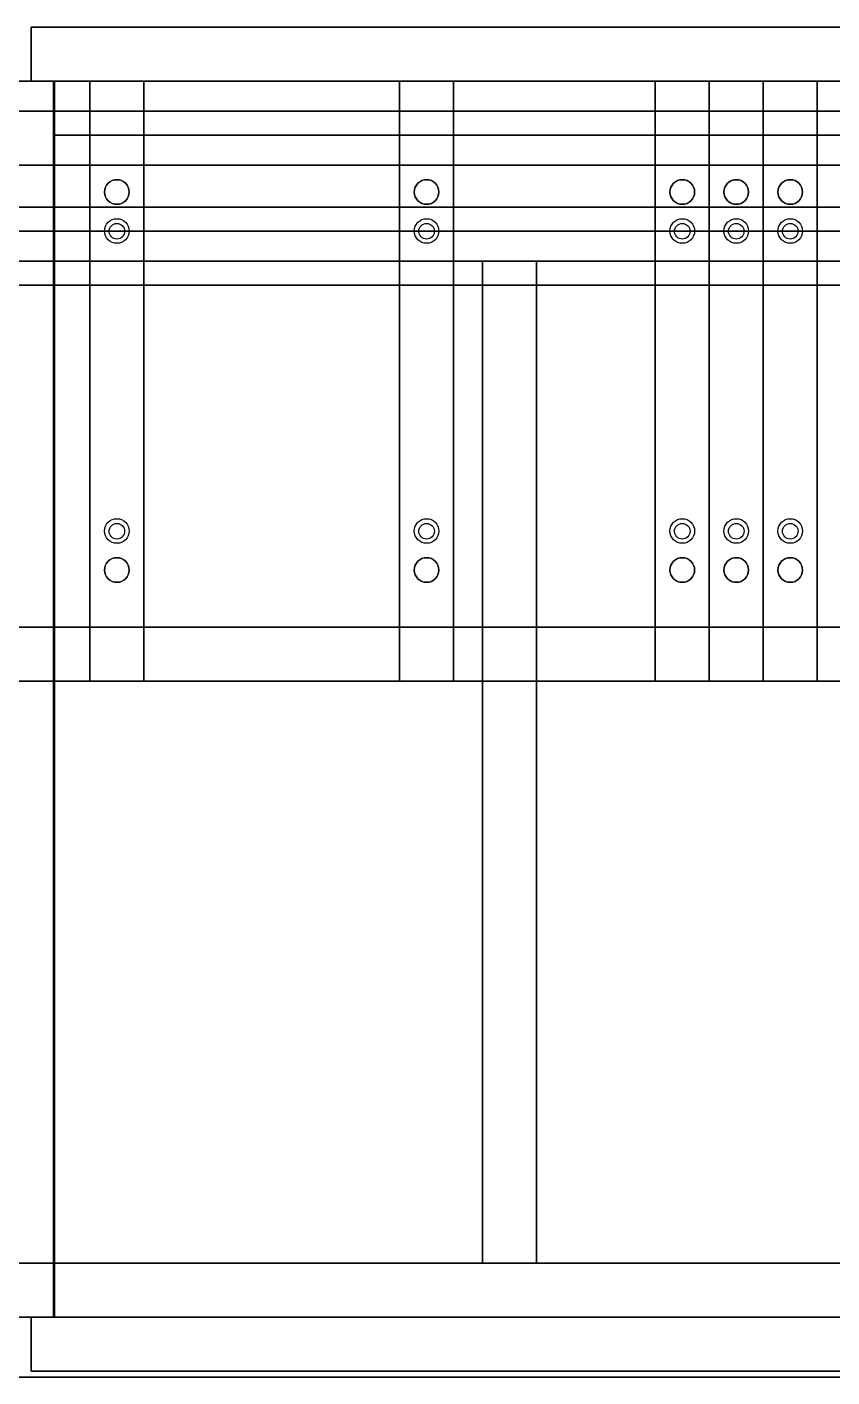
# Model space of a CAD drawing. Extents: x -1998 to 40, y -600 to 0.
# Drawn here: x -1484.5 to -1216.1, y -450 to 0 of the extents above; entities that cross this region are included whole.
import ezdxf

# ---------------------------------------------------------------- set-up
doc = ezdxf.new("R2010")
doc.units = 0

# ---------------------------------------------------------------- blocks, each defined once
blk = doc.blocks.new('rack tv terrero.bajo.Suelo1', base_point=(20, 20))
at = {"layer": 'e-cerezo locarno', "color": 0}
blk.add_3dface([(1500, 20, 18), (20, 20, 18), (20, 20), (1500, 20)], dxfattribs=at)
at = {"layer": 'e-cerezo locarno H1632', "color": 0}
for points in [[(20, 20), (20, 432), (1500, 432), (1500, 20)], [(20, 20, 18), (20, 432, 18), (1500, 432, 18), (1500, 20, 18)], [(20, 432, 18), (1500, 432, 18), (1500, 432), (20, 432)]]:
    blk.add_3dface(points, dxfattribs=at)
blk = doc.blocks.new('rack tv terrero.bajo.Suelo')
at = {"layer": 'e-cerezo locarno H1632'}
blk.add_blockref('rack tv terrero.bajo.Suelo1', (20, 20), dxfattribs=at)
blk = doc.blocks.new('rack tv terrero.bajo.Techo1', base_point=(1500, 0, 600))
at = {"layer": 'e-cerezo locarno H1632', "color": 0}
for points in [[(1500, 0, 600), (1500, 432, 600), (0, 432, 600), (0, 0, 600)], [(1500, 0, 582), (1500, 432, 582), (0, 432, 582), (0, 0, 582)]]:
    blk.add_3dface(points, dxfattribs=at)
at = {"layer": 'e-cerezp locarno', "color": 0}
for points in [[(1500, 432, 582), (0, 432, 582), (0, 432, 600), (1500, 432, 600)], [(0, 0, 582), (1500, 0, 582), (1500, 0, 600), (0, 0, 600)]]:
    blk.add_3dface(points, dxfattribs=at)
blk = doc.blocks.new('rack tv terrero.bajo.Techo')
at = {"layer": 'e-cerezo locarno H1632'}
blk.add_blockref('rack tv terrero.bajo.Techo1', (1500, 0, 600), dxfattribs=at)
blk = doc.blocks.new('rack tv terrero.bajo.Est  F [1]1', base_point=(38, 20, 404))
at = {"layer": 'e-cerezo locarno', "color": 0}
blk.add_3dface([(38, 20, 404), (38, 20, 422), (1482, 20, 422), (1482, 20, 404)], dxfattribs=at)
at = {"layer": 'e-cerezo locarno H1632', "color": 0}
for points in [[(38, 20, 404), (1482, 20, 404), (1482, 432, 404), (38, 432, 404)], [(38, 20, 422), (1482, 20, 422), (1482, 432, 422), (38, 432, 422)], [(1482, 432, 404), (1482, 432, 422), (38, 432, 422), (38, 432, 404)]]:
    blk.add_3dface(points, dxfattribs=at)
blk = doc.blocks.new('rack tv terrero.bajo.Est  F [1]')
at = {"layer": 'e-cerezo locarno H1632'}
blk.add_blockref('rack tv terrero.bajo.Est  F [1]1', (38, 20, 404), dxfattribs=at)
blk = doc.blocks.new('rack tv terrero.bajo.Div V [1]1', base_point=(504.33, 20, 404))
at = {"layer": 'e-cerezo locarno', "color": 0}
blk.add_3dface([(504.33, 20, 404), (522.33, 20, 404), (522.33, 20, 18), (504.33, 20, 18)], dxfattribs=at)
at = {"layer": 'e-cerezo locarno H1632', "color": 0}
for points in [[(504.33, 20, 404), (504.33, 20, 18), (504.33, 432, 18), (504.33, 432, 404)], [(504.33, 20, 18), (522.33, 20, 18), (522.33, 432, 18), (504.33, 432, 18)], [(504.33, 432, 18), (522.33, 432, 18), (522.33, 432, 404), (504.33, 432, 404)], [(504.33, 432, 404), (522.33, 432, 404), (522.33, 20, 404), (504.33, 20, 404)], [(522.33, 20, 404), (522.33, 20, 18), (522.33, 432, 18), (522.33, 432, 404)]]:
    blk.add_3dface(points, dxfattribs=at)
blk = doc.blocks.new('rack tv terrero.bajo.Div V [1]')
at = {"layer": 'e-cerezo locarno H1632'}
blk.add_blockref('rack tv terrero.bajo.Div V [1]1', (504.33, 20, 404), dxfattribs=at)
blk = doc.blocks.new('rack tv terrero.bajo.Door No hardware (unica) [2]1', base_point=(1005.17, 450))
at = {"layer": 'e-Gris Cachemira', "color": 0}
for points in [[(1005.17, 432), (1005.17, 450), (514.83, 450), (514.83, 432)], [(514.83, 432), (514.83, 450), (514.83, 450, 413), (514.83, 432, 413)], [(514.83, 432, 413), (514.83, 450, 413), (1005.17, 450, 413), (1005.17, 432, 413)], [(1005.17, 432, 413), (1005.17, 450, 413), (1005.17, 450), (1005.17, 432)]]:
    blk.add_3dface(points, dxfattribs=at)
at = {"layer": 'e-gris cahcemeria U702', "color": 0}
for points in [[(1005.17, 450), (514.83, 450), (514.83, 450, 413), (1005.17, 450, 413)], [(1005.17, 432), (514.83, 432), (514.83, 432, 413), (1005.17, 432, 413)]]:
    blk.add_3dface(points, dxfattribs=at)
blk = doc.blocks.new('rack tv terrero.bajo.Door No hardware (unica) [2]')
at = {"layer": 'e-gris cahcemeria U702'}
blk.add_blockref('rack tv terrero.bajo.Door No hardware (unica) [2]1', (1005.17, 450), dxfattribs=at)
blk = doc.blocks.new('rack tv terrero.bajo.Div V [3]1', base_point=(504.58304, 20, 582))
at = {"layer": 'e-cerezo locarno', "color": 0}
blk.add_3dface([(504.58304, 20, 582), (522.58304, 20, 582), (522.58304, 20, 422), (504.58304, 20, 422)], dxfattribs=at)
at = {"layer": 'e-cerezo locarno H1632', "color": 0}
for points in [[(504.58304, 20, 582), (504.58304, 20, 422), (504.58304, 432, 422), (504.58304, 432, 582)], [(504.58304, 20, 422), (522.58304, 20, 422), (522.58304, 432, 422), (504.58304, 432, 422)], [(504.58304, 432, 422), (522.58304, 432, 422), (522.58304, 432, 582), (504.58304, 432, 582)], [(504.58304, 432, 582), (522.58304, 432, 582), (522.58304, 20, 582), (504.58304, 20, 582)], [(522.58304, 20, 582), (522.58304, 20, 422), (522.58304, 432, 422), (522.58304, 432, 582)]]:
    blk.add_3dface(points, dxfattribs=at)
blk = doc.blocks.new('rack tv terrero.bajo.Div V [3]')
at = {"layer": 'e-cerezo locarno H1632'}
blk.add_blockref('rack tv terrero.bajo.Div V [3]1', (504.58304, 20, 582), dxfattribs=at)
blk = doc.blocks.new('rack tv terrero.bajo.puerta (unica) [2]1', base_point=(514.83, 2))
at = {"layer": 'e-Gris Cachemira', "color": 0}
for points in [[(514.83, 20), (514.83, 2), (1005.17, 2), (1005.17, 20)], [(1005.17, 20, 422), (1005.17, 2, 422), (514.83, 2, 422), (514.83, 20, 422)], [(514.83, 20, 422), (514.83, 2, 422), (514.83, 2), (514.83, 20)], [(1005.17, 20), (1005.17, 2), (1005.17, 2, 422), (1005.17, 20, 422)]]:
    blk.add_3dface(points, dxfattribs=at)
at = {"layer": 'e-gris cahcemeria U702', "color": 0}
for points in [[(514.83, 20), (1005.17, 20), (1005.17, 20, 422), (514.83, 20, 422)], [(514.83, 2), (1005.17, 2), (1005.17, 2, 422), (514.83, 2, 422)]]:
    blk.add_3dface(points, dxfattribs=at)
blk = doc.blocks.new('rack tv terrero.bajo.puerta (unica) [2]')
at = {"layer": 'e-gris cahcemeria U702'}
blk.add_blockref('rack tv terrero.bajo.puerta (unica) [2]1', (514.83, 2), dxfattribs=at)
blk = doc.blocks.new('rack tv terrero.bajo.D fondo [5]1', base_point=(997.67, 414, 18))
at = {"layer": 'e-cerezo locarno H1632', "color": 0}
for points in [[(997.67, 432, 18), (522.33, 432, 18), (522.33, 432, 404), (997.67, 432, 404)], [(997.67, 414, 18), (997.67, 432, 18), (522.33, 432, 18), (522.33, 414, 18)], [(522.33, 414, 18), (522.33, 432, 18), (522.33, 432, 404), (522.33, 414, 404)], [(522.33, 414, 404), (522.33, 432, 404), (997.67, 432, 404), (997.67, 414, 404)], [(997.67, 414, 404), (997.67, 432, 404), (997.67, 432, 18), (997.67, 414, 18)], [(997.67, 414, 18), (522.33, 414, 18), (522.33, 414, 404), (997.67, 414, 404)]]:
    blk.add_3dface(points, dxfattribs=at)
blk = doc.blocks.new('rack tv terrero.bajo.D fondo [5]')
at = {"layer": 'e-cerezo locarno H1632'}
blk.add_blockref('rack tv terrero.bajo.D fondo [5]1', (997.67, 414, 18), dxfattribs=at)
blk = doc.blocks.new('rack tv terrero.bajo')
at = {"layer": 'rack tv terrero.bajo.D fondo [5]'}
blk.add_blockref('rack tv terrero.bajo.D fondo [5]', (0, 0), dxfattribs=at)
at = {"layer": 'rack tv terrero.bajo.Div V [1]'}
blk.add_blockref('rack tv terrero.bajo.Div V [1]', (0, 0), dxfattribs=at)
at = {"layer": 'rack tv terrero.bajo.Div V [3]'}
blk.add_blockref('rack tv terrero.bajo.Div V [3]', (0, 0), dxfattribs=at)
at = {"layer": 'rack tv terrero.bajo.Door No hardware (unica) [2]'}
blk.add_blockref('rack tv terrero.bajo.Door No hardware (unica) [2]', (0, 0), dxfattribs=at)
at = {"layer": 'rack tv terrero.bajo.Est  F [1]'}
blk.add_blockref('rack tv terrero.bajo.Est  F [1]', (0, 0), dxfattribs=at)
at = {"layer": 'rack tv terrero.bajo.puerta (unica) [2]'}
blk.add_blockref('rack tv terrero.bajo.puerta (unica) [2]', (0, 0), dxfattribs=at)
at = {"layer": 'rack tv terrero.bajo.Suelo'}
blk.add_blockref('rack tv terrero.bajo.Suelo', (0, 0), dxfattribs=at)
at = {"layer": 'rack tv terrero.bajo.Techo'}
blk.add_blockref('rack tv terrero.bajo.Techo', (0, 0), dxfattribs=at)
blk = doc.blocks.new('rack tv terrero.divisor.Suelo1', base_point=(18, 0))
at = {"layer": 'e-cerezo locarno', "color": 0}
for points in [[(18, 200, 18), (1500, 200, 18), (1500, 200), (18, 200)], [(1500, 0, 18), (18, 0, 18), (18, 0), (1500, 0)]]:
    blk.add_3dface(points, dxfattribs=at)
at = {"layer": 'e-cerezo locarno H1632', "color": 0}
for points in [[(18, 0), (18, 200), (1500, 200), (1500, 0)], [(18, 0, 18), (18, 200, 18), (1500, 200, 18), (1500, 0, 18)]]:
    blk.add_3dface(points, dxfattribs=at)
blk = doc.blocks.new('rack tv terrero.divisor.Suelo')
at = {"layer": 'Taladro'}
for centre, radius in [((543.43, 150), 4.1), ((646.72, 150), 4.1), ((732, 150), 4.1), ((750, 150), 4.1), ((768, 150), 4.1), ((543.43, 149.92), 2.6), ((646.72, 149.92), 2.6), ((732, 149.92), 2.6), ((750, 149.92), 2.6), ((768, 149.92), 2.6), ((543.43, 50), 4.1), ((646.72, 50), 4.1), ((732, 50), 4.1), ((750, 50), 4.1), ((768, 50), 4.1), ((543.43, 49.92), 2.6), ((646.72, 49.92), 2.6), ((732, 49.92), 2.6), ((750, 49.92), 2.6), ((768, 49.92), 2.6)]:
    blk.add_circle(centre, radius, dxfattribs=at)
at = {"layer": 'e-cerezo locarno H1632'}
blk.add_blockref('rack tv terrero.divisor.Suelo1', (18, 0), dxfattribs=at)
blk = doc.blocks.new('rack tv terrero.divisor.Techo1', base_point=(1482, 0, 1867))
at = {"layer": 'e-cerezo locarno', "color": 0}
for points in [[(1482, 200, 1849), (18, 200, 1849), (18, 200, 1867), (1482, 200, 1867)], [(18, 0, 1849), (1482, 0, 1849), (1482, 0, 1867), (18, 0, 1867)]]:
    blk.add_3dface(points, dxfattribs=at)
at = {"layer": 'e-cerezo locarno H1632', "color": 0}
for points in [[(1482, 0, 1867), (1482, 200, 1867), (18, 200, 1867), (18, 0, 1867)], [(1482, 0, 1849), (1482, 200, 1849), (18, 200, 1849), (18, 0, 1849)]]:
    blk.add_3dface(points, dxfattribs=at)
blk = doc.blocks.new('rack tv terrero.divisor.Techo')
at = {"layer": 'e-cerezo locarno H1632'}
blk.add_blockref('rack tv terrero.divisor.Techo1', (1482, 0, 1867), dxfattribs=at)
blk = doc.blocks.new('rack tv terrero.divisor.Est  F [1]1', base_point=(139.29, 0, 479.09))
at = {"layer": 'e-cerezo locarno', "color": 0}
for points in [[(1360.71, 200, 479.09), (1360.71, 200, 497.09), (139.29, 200, 497.09), (139.29, 200, 479.09)], [(139.29, 0, 479.09), (139.29, 0, 497.09), (1360.71, 0, 497.09), (1360.71, 0, 479.09)]]:
    blk.add_3dface(points, dxfattribs=at)
at = {"layer": 'e-cerezo locarno H1632', "color": 0}
for points in [[(139.29, 0, 479.09), (1360.71, 0, 479.09), (1360.71, 200, 479.09), (139.29, 200, 479.09)], [(139.29, 0, 497.09), (1360.71, 0, 497.09), (1360.71, 200, 497.09), (139.29, 200, 497.09)]]:
    blk.add_3dface(points, dxfattribs=at)
blk = doc.blocks.new('rack tv terrero.divisor.Est  F [1]')
at = {"layer": 'Taladro'}
for centre in [(543.43, 163, 479.089), (646.715, 163, 479.089), (732, 163, 479.089), (750, 163, 479.089), (768, 163, 479.089), (543.43, 37, 479.089), (646.715, 37, 479.089), (732, 37, 479.089), (750, 37, 479.089), (768, 37, 479.089)]:
    blk.add_circle(centre, 4.103, dxfattribs=at)
at = {"layer": 'e-cerezo locarno H1632'}
blk.add_blockref('rack tv terrero.divisor.Est  F [1]1', (139.29, 0, 479.089), dxfattribs=at)
blk = doc.blocks.new('rack tv terrero.divisor.Est  F [2]1', base_point=(139.29, 0, 1383.09))
at = {"layer": 'e-cerezo locarno', "color": 0}
for points in [[(1360.71, 200, 1383.09), (1360.71, 200, 1401.09), (139.29, 200, 1401.09), (139.29, 200, 1383.09)], [(139.29, 0, 1383.09), (139.29, 0, 1401.09), (1360.71, 0, 1401.09), (1360.71, 0, 1383.09)]]:
    blk.add_3dface(points, dxfattribs=at)
at = {"layer": 'e-cerezo locarno H1632', "color": 0}
for points in [[(139.29, 0, 1383.09), (1360.71, 0, 1383.09), (1360.71, 200, 1383.09), (139.29, 200, 1383.09)], [(139.29, 0, 1401.09), (1360.71, 0, 1401.09), (1360.71, 200, 1401.09), (139.29, 200, 1401.09)]]:
    blk.add_3dface(points, dxfattribs=at)
blk = doc.blocks.new('rack tv terrero.divisor.Est  F [2]')
at = {"layer": 'Taladro', "extrusion": (0, 0, -1)}
for centre in [(-543.43, 163, -1401.089), (-646.715, 163, -1401.089), (-732, 163, -1401.089), (-750, 163, -1401.089), (-768, 163, -1401.089), (-543.43, 37, -1401.089), (-646.715, 37, -1401.089), (-732, 37, -1401.089), (-750, 37, -1401.089), (-768, 37, -1401.089)]:
    blk.add_circle(centre, 4.103, dxfattribs=at)
at = {"layer": 'e-cerezo locarno H1632'}
blk.add_blockref('rack tv terrero.divisor.Est  F [2]1', (139.29, 0, 1383.089), dxfattribs=at)
blk = doc.blocks.new('rack tv terrero.divisor.div 1 [1]1', base_point=(154.29, 0, 502.09))
at = {"layer": 'e-cerezo locarno', "color": 0}
for points in [[(1345.71, 200, 502.09), (1345.71, 200, 520.09), (154.29, 200, 520.09), (154.29, 200, 502.09)], [(154.29, 0, 502.09), (154.29, 0, 520.09), (1345.71, 0, 520.09), (1345.71, 0, 502.09)]]:
    blk.add_3dface(points, dxfattribs=at)
at = {"layer": 'e-cerezo locarno H1632', "color": 0}
for points in [[(154.29, 0, 502.09), (1345.71, 0, 502.09), (1345.71, 200, 502.09), (154.29, 200, 502.09)], [(154.29, 0, 520.09), (1345.71, 0, 520.09), (1345.71, 200, 520.09), (154.29, 200, 520.09)]]:
    blk.add_3dface(points, dxfattribs=at)
blk = doc.blocks.new('rack tv terrero.divisor.div 1 [1]')
at = {"layer": 'e-cerezo locarno H1632'}
blk.add_blockref('rack tv terrero.divisor.div 1 [1]1', (154.29, 0, 502.09), dxfattribs=at)
blk = doc.blocks.new('rack tv terrero.divisor.div 1 [2]1', base_point=(154.29, 0, 1360.09))
at = {"layer": 'e-cerezo locarno', "color": 0}
for points in [[(1345.71, 200, 1360.09), (1345.71, 200, 1378.09), (154.29, 200, 1378.09), (154.29, 200, 1360.09)], [(154.29, 0, 1360.09), (154.29, 0, 1378.09), (1345.71, 0, 1378.09), (1345.71, 0, 1360.09)]]:
    blk.add_3dface(points, dxfattribs=at)
at = {"layer": 'e-cerezo locarno H1632', "color": 0}
for points in [[(154.29, 0, 1360.09), (1345.71, 0, 1360.09), (1345.71, 200, 1360.09), (154.29, 200, 1360.09)], [(154.29, 0, 1378.09), (1345.71, 0, 1378.09), (1345.71, 200, 1378.09), (154.29, 200, 1378.09)]]:
    blk.add_3dface(points, dxfattribs=at)
blk = doc.blocks.new('rack tv terrero.divisor.div 1 [2]')
at = {"layer": 'e-cerezo locarno H1632'}
blk.add_blockref('rack tv terrero.divisor.div 1 [2]1', (154.29, 0, 1360.09), dxfattribs=at)
blk = doc.blocks.new('rack tv terrero.divisor.D fondo [1]1', base_point=(1327.71, 132, 520.09))
at = {"layer": 'e-cerezo locarno H1632', "color": 0}
for points in [[(1327.71, 150, 520.09), (172.29, 150, 520.09), (172.29, 150, 1360.09), (1327.71, 150, 1360.09)], [(1327.71, 132, 520.09), (1327.71, 150, 520.09), (172.29, 150, 520.09), (172.29, 132, 520.09)], [(172.29, 132, 1360.09), (172.29, 150, 1360.09), (1327.71, 150, 1360.09), (1327.71, 132, 1360.09)], [(1327.71, 132, 520.09), (172.29, 132, 520.09), (172.29, 132, 1360.09), (1327.71, 132, 1360.09)]]:
    blk.add_3dface(points, dxfattribs=at)
blk = doc.blocks.new('rack tv terrero.divisor.D fondo [1]')
at = {"layer": 'e-cerezo locarno H1632'}
blk.add_blockref('rack tv terrero.divisor.D fondo [1]1', (1327.71, 132, 520.09), dxfattribs=at)
blk = doc.blocks.new('rack tv terrero.divisor.D fondo [2]1', base_point=(172.29, 0, 1360.09))
at = {"layer": 'e-cerezo locarno', "color": 0}
blk.add_3dface([(1327.71, 0, 1290.09), (1327.71, 18, 1290.09), (172.29, 18, 1290.09), (172.29, 0, 1290.09)], dxfattribs=at)
at = {"layer": 'e-cerezo locarno H1632', "color": 0}
for points in [[(172.29, 18, 1360.09), (1327.71, 18, 1360.09), (1327.71, 18, 1290.09), (172.29, 18, 1290.09)], [(172.29, 0, 1360.09), (172.29, 18, 1360.09), (1327.71, 18, 1360.09), (1327.71, 0, 1360.09)], [(172.29, 0, 1360.09), (1327.71, 0, 1360.09), (1327.71, 0, 1290.09), (172.29, 0, 1290.09)]]:
    blk.add_3dface(points, dxfattribs=at)
blk = doc.blocks.new('rack tv terrero.divisor.D fondo [2]')
at = {"layer": 'e-cerezo locarno H1632'}
blk.add_blockref('rack tv terrero.divisor.D fondo [2]1', (172.29, 0, 1360.09), dxfattribs=at)
blk = doc.blocks.new('rack tv terrero.divisor.D fondo [3]1', base_point=(1327.71, 0, 520.09))
at = {"layer": 'e-cerezo locarno', "color": 0}
blk.add_3dface([(172.29, 0, 590.09), (172.29, 18, 590.09), (1327.71, 18, 590.09), (1327.71, 0, 590.09)], dxfattribs=at)
at = {"layer": 'e-cerezo locarno H1632', "color": 0}
for points in [[(1327.71, 18, 520.09), (172.29, 18, 520.09), (172.29, 18, 590.09), (1327.71, 18, 590.09)], [(1327.71, 0, 520.09), (1327.71, 18, 520.09), (172.29, 18, 520.09), (172.29, 0, 520.09)], [(1327.71, 0, 520.09), (172.29, 0, 520.09), (172.29, 0, 590.09), (1327.71, 0, 590.09)]]:
    blk.add_3dface(points, dxfattribs=at)
blk = doc.blocks.new('rack tv terrero.divisor.D fondo [3]')
at = {"layer": 'e-cerezo locarno H1632'}
blk.add_blockref('rack tv terrero.divisor.D fondo [3]1', (1327.71, 0, 520.09), dxfattribs=at)
blk = doc.blocks.new('rack tv terrero.divisor.Div V [7]1', base_point=(534.43, 0, 479.09))
at = {"layer": 'e-cerezo locarno', "color": 0}
for points in [[(534.43, 200, 18), (552.43, 200, 18), (552.43, 200, 479.09), (534.43, 200, 479.09)], [(534.43, 0, 479.09), (552.43, 0, 479.09), (552.43, 0, 18), (534.43, 0, 18)]]:
    blk.add_3dface(points, dxfattribs=at)
at = {"layer": 'e-cerezo locarno H1632', "color": 0}
for points in [[(534.43, 0, 479.09), (534.43, 0, 18), (534.43, 200, 18), (534.43, 200, 479.09)], [(534.43, 0, 18), (552.43, 0, 18), (552.43, 200, 18), (534.43, 200, 18)], [(534.43, 200, 479.09), (552.43, 200, 479.09), (552.43, 0, 479.09), (534.43, 0, 479.09)], [(552.43, 0, 479.09), (552.43, 0, 18), (552.43, 200, 18), (552.43, 200, 479.09)]]:
    blk.add_3dface(points, dxfattribs=at)
blk = doc.blocks.new('rack tv terrero.divisor.Div V [7]')
at = {"layer": 'Taladro', "extrusion": (0, 0, -1)}
for centre in [(-543.43, 163, -479.09), (-543.43, 163, -479.09), (-543.43, 163, -479.09), (-543.43, 37, -479.09), (-543.43, 37, -479.09), (-543.43, 37, -479.09)]:
    blk.add_circle(centre, 4.1, dxfattribs=at)
at = {"layer": 'Taladro'}
for centre in [(543.43, 149.92, 18), (543.43, 149.92, 18), (543.43, 149.92, 18), (543.43, 49.92, 18), (543.43, 49.92, 18), (543.43, 49.92, 18)]:
    blk.add_circle(centre, 2.6, dxfattribs=at)
at = {"layer": 'e-cerezo locarno H1632'}
blk.add_blockref('rack tv terrero.divisor.Div V [7]1', (534.43, 0, 479.09), dxfattribs=at)
blk = doc.blocks.new('rack tv terrero.divisor.Div V [8]1', base_point=(637.715, 0, 479.089))
at = {"layer": 'e-cerezo locarno', "color": 0}
for points in [[(637.715, 200, 18), (655.715, 200, 18), (655.715, 200, 479.089), (637.715, 200, 479.089)], [(637.715, 0, 479.089), (655.715, 0, 479.089), (655.715, 0, 18), (637.715, 0, 18)]]:
    blk.add_3dface(points, dxfattribs=at)
at = {"layer": 'e-cerezo locarno H1632', "color": 0}
for points in [[(637.715, 0, 479.089), (637.715, 0, 18), (637.715, 200, 18), (637.715, 200, 479.089)], [(637.715, 0, 18), (655.715, 0, 18), (655.715, 200, 18), (637.715, 200, 18)], [(637.715, 200, 479.089), (655.715, 200, 479.089), (655.715, 0, 479.089), (637.715, 0, 479.089)], [(655.715, 0, 479.089), (655.715, 0, 18), (655.715, 200, 18), (655.715, 200, 479.089)]]:
    blk.add_3dface(points, dxfattribs=at)
blk = doc.blocks.new('rack tv terrero.divisor.Div V [8]')
at = {"layer": 'Taladro', "extrusion": (0, 0, -1)}
for centre in [(-646.72, 163, -479.09), (-646.72, 163, -479.09), (-646.72, 163, -479.09), (-646.72, 37, -479.09), (-646.72, 37, -479.09), (-646.72, 37, -479.09)]:
    blk.add_circle(centre, 4.1, dxfattribs=at)
at = {"layer": 'Taladro'}
for centre in [(646.72, 149.92, 18), (646.72, 149.92, 18), (646.72, 149.92, 18), (646.72, 49.92, 18), (646.72, 49.92, 18), (646.72, 49.92, 18)]:
    blk.add_circle(centre, 2.6, dxfattribs=at)
at = {"layer": 'e-cerezo locarno H1632'}
blk.add_blockref('rack tv terrero.divisor.Div V [8]1', (637.72, 0, 479.09), dxfattribs=at)
blk = doc.blocks.new('rack tv terrero.divisor.Div V [9]1', base_point=(741, 0, 479.09))
at = {"layer": 'e-cerezo locarno', "color": 0}
for points in [[(741, 200, 18), (759, 200, 18), (759, 200, 479.09), (741, 200, 479.09)], [(741, 0, 479.09), (759, 0, 479.09), (759, 0, 18), (741, 0, 18)]]:
    blk.add_3dface(points, dxfattribs=at)
at = {"layer": 'e-cerezo locarno H1632', "color": 0}
for points in [[(741, 0, 479.09), (741, 0, 18), (741, 200, 18), (741, 200, 479.09)], [(741, 0, 18), (759, 0, 18), (759, 200, 18), (741, 200, 18)], [(741, 200, 479.09), (759, 200, 479.09), (759, 0, 479.09), (741, 0, 479.09)], [(759, 0, 479.09), (759, 0, 18), (759, 200, 18), (759, 200, 479.09)]]:
    blk.add_3dface(points, dxfattribs=at)
blk = doc.blocks.new('rack tv terrero.divisor.Div V [9]')
at = {"layer": 'Taladro', "extrusion": (0, 0, -1)}
for centre in [(-750, 163, -479.09), (-750, 163, -479.09), (-750, 163, -479.09), (-750, 37, -479.09), (-750, 37, -479.09), (-750, 37, -479.09)]:
    blk.add_circle(centre, 4.1, dxfattribs=at)
at = {"layer": 'Taladro'}
for centre in [(750, 149.92, 18), (750, 149.92, 18), (750, 149.92, 18), (750, 49.92, 18), (750, 49.92, 18), (750, 49.92, 18)]:
    blk.add_circle(centre, 2.6, dxfattribs=at)
at = {"layer": 'e-cerezo locarno H1632'}
blk.add_blockref('rack tv terrero.divisor.Div V [9]1', (741, 0, 479.09), dxfattribs=at)
blk = doc.blocks.new('rack tv terrero.divisor.Div V [17]1', base_point=(534.43, 0, 1849))
at = {"layer": 'e-cerezo locarno', "color": 0}
for points in [[(534.43, 200, 1401.09), (552.43, 200, 1401.09), (552.43, 200, 1849), (534.43, 200, 1849)], [(534.43, 0, 1849), (552.43, 0, 1849), (552.43, 0, 1401.09), (534.43, 0, 1401.09)]]:
    blk.add_3dface(points, dxfattribs=at)
at = {"layer": 'e-cerezo locarno H1632', "color": 0}
for points in [[(534.43, 0, 1849), (534.43, 0, 1401.09), (534.43, 200, 1401.09), (534.43, 200, 1849)], [(534.43, 0, 1401.09), (552.43, 0, 1401.09), (552.43, 200, 1401.09), (534.43, 200, 1401.09)], [(534.43, 200, 1849), (552.43, 200, 1849), (552.43, 0, 1849), (534.43, 0, 1849)], [(552.43, 0, 1849), (552.43, 0, 1401.09), (552.43, 200, 1401.09), (552.43, 200, 1849)]]:
    blk.add_3dface(points, dxfattribs=at)
blk = doc.blocks.new('rack tv terrero.divisor.Div V [17]')
at = {"layer": 'Taladro'}
for centre in [(543.43, 163, 1401.09), (543.43, 163, 1401.09), (543.43, 163, 1401.09), (543.43, 37, 1401.09), (543.43, 37, 1401.09), (543.43, 37, 1401.09)]:
    blk.add_circle(centre, 4.1, dxfattribs=at)
at = {"layer": 'e-cerezo locarno H1632'}
blk.add_blockref('rack tv terrero.divisor.Div V [17]1', (534.43, 0, 1849), dxfattribs=at)
blk = doc.blocks.new('rack tv terrero.divisor.Div V [18]1', base_point=(637.715, 0, 1849))
at = {"layer": 'e-cerezo locarno', "color": 0}
for points in [[(637.715, 200, 1401.089), (655.715, 200, 1401.089), (655.715, 200, 1849), (637.715, 200, 1849)], [(637.715, 0, 1849), (655.715, 0, 1849), (655.715, 0, 1401.089), (637.715, 0, 1401.089)]]:
    blk.add_3dface(points, dxfattribs=at)
at = {"layer": 'e-cerezo locarno H1632', "color": 0}
for points in [[(637.715, 0, 1849), (637.715, 0, 1401.089), (637.715, 200, 1401.089), (637.715, 200, 1849)], [(637.715, 0, 1401.089), (655.715, 0, 1401.089), (655.715, 200, 1401.089), (637.715, 200, 1401.089)], [(637.715, 200, 1849), (655.715, 200, 1849), (655.715, 0, 1849), (637.715, 0, 1849)], [(655.715, 0, 1849), (655.715, 0, 1401.089), (655.715, 200, 1401.089), (655.715, 200, 1849)]]:
    blk.add_3dface(points, dxfattribs=at)
blk = doc.blocks.new('rack tv terrero.divisor.Div V [18]')
at = {"layer": 'Taladro'}
for centre in [(646.715, 163, 1401.089), (646.715, 163, 1401.089), (646.715, 163, 1401.089), (646.715, 37, 1401.089), (646.715, 37, 1401.089), (646.715, 37, 1401.089)]:
    blk.add_circle(centre, 4.103, dxfattribs=at)
at = {"layer": 'e-cerezo locarno H1632'}
blk.add_blockref('rack tv terrero.divisor.Div V [18]1', (637.715, 0, 1849), dxfattribs=at)
blk = doc.blocks.new('rack tv terrero.divisor.Div V [19]1', base_point=(741, 0, 1849))
at = {"layer": 'e-cerezo locarno', "color": 0}
for points in [[(741, 200, 1401.09), (759, 200, 1401.09), (759, 200, 1849), (741, 200, 1849)], [(741, 0, 1849), (759, 0, 1849), (759, 0, 1401.09), (741, 0, 1401.09)]]:
    blk.add_3dface(points, dxfattribs=at)
at = {"layer": 'e-cerezo locarno H1632', "color": 0}
for points in [[(741, 0, 1849), (741, 0, 1401.09), (741, 200, 1401.09), (741, 200, 1849)], [(741, 0, 1401.09), (759, 0, 1401.09), (759, 200, 1401.09), (741, 200, 1401.09)], [(741, 200, 1849), (759, 200, 1849), (759, 0, 1849), (741, 0, 1849)], [(759, 0, 1849), (759, 0, 1401.09), (759, 200, 1401.09), (759, 200, 1849)]]:
    blk.add_3dface(points, dxfattribs=at)
blk = doc.blocks.new('rack tv terrero.divisor.Div V [19]')
at = {"layer": 'Taladro'}
for centre in [(750, 163, 1401.09), (750, 163, 1401.09), (750, 163, 1401.09), (750, 37, 1401.09), (750, 37, 1401.09), (750, 37, 1401.09)]:
    blk.add_circle(centre, 4.1, dxfattribs=at)
at = {"layer": 'e-cerezo locarno H1632'}
blk.add_blockref('rack tv terrero.divisor.Div V [19]1', (741, 0, 1849), dxfattribs=at)
blk = doc.blocks.new('rack tv terrero.divisor.Div V [29]1', base_point=(759, 0, 479.09))
at = {"layer": 'e-cerezo locarno', "color": 0}
for points in [[(759, 200, 18), (777, 200, 18), (777, 200, 479.09), (759, 200, 479.09)], [(759, 0, 479.09), (777, 0, 479.09), (777, 0, 18), (759, 0, 18)]]:
    blk.add_3dface(points, dxfattribs=at)
at = {"layer": 'e-cerezo locarno H1632', "color": 0}
for points in [[(759, 0, 479.09), (759, 0, 18), (759, 200, 18), (759, 200, 479.09)], [(759, 0, 18), (777, 0, 18), (777, 200, 18), (759, 200, 18)], [(759, 200, 479.09), (777, 200, 479.09), (777, 0, 479.09), (759, 0, 479.09)], [(777, 0, 479.09), (777, 0, 18), (777, 200, 18), (777, 200, 479.09)]]:
    blk.add_3dface(points, dxfattribs=at)
blk = doc.blocks.new('rack tv terrero.divisor.Div V [29]')
at = {"layer": 'Taladro', "extrusion": (0, 0, -1)}
for centre in [(-768, 163, -479.09), (-768, 163, -479.09), (-768, 163, -479.09), (-768, 37, -479.09), (-768, 37, -479.09), (-768, 37, -479.09)]:
    blk.add_circle(centre, 4.1, dxfattribs=at)
at = {"layer": 'Taladro'}
for centre in [(768, 149.92, 18), (768, 149.92, 18), (768, 149.92, 18), (768, 49.92, 18), (768, 49.92, 18), (768, 49.92, 18)]:
    blk.add_circle(centre, 2.6, dxfattribs=at)
at = {"layer": 'e-cerezo locarno H1632'}
blk.add_blockref('rack tv terrero.divisor.Div V [29]1', (759, 0, 479.09), dxfattribs=at)
blk = doc.blocks.new('rack tv terrero.divisor.Div V [30]1', base_point=(723, 0, 479.09))
at = {"layer": 'e-cerezo locarno', "color": 0}
for points in [[(723, 200, 18), (741, 200, 18), (741, 200, 479.09), (723, 200, 479.09)], [(723, 0, 479.09), (741, 0, 479.09), (741, 0, 18), (723, 0, 18)]]:
    blk.add_3dface(points, dxfattribs=at)
at = {"layer": 'e-cerezo locarno H1632', "color": 0}
for points in [[(723, 0, 479.09), (723, 0, 18), (723, 200, 18), (723, 200, 479.09)], [(723, 0, 18), (741, 0, 18), (741, 200, 18), (723, 200, 18)], [(723, 200, 479.09), (741, 200, 479.09), (741, 0, 479.09), (723, 0, 479.09)], [(741, 0, 479.09), (741, 0, 18), (741, 200, 18), (741, 200, 479.09)]]:
    blk.add_3dface(points, dxfattribs=at)
blk = doc.blocks.new('rack tv terrero.divisor.Div V [30]')
at = {"layer": 'Taladro', "extrusion": (0, 0, -1)}
for centre in [(-732, 163, -479.09), (-732, 163, -479.09), (-732, 163, -479.09), (-732, 37, -479.09), (-732, 37, -479.09), (-732, 37, -479.09)]:
    blk.add_circle(centre, 4.1, dxfattribs=at)
at = {"layer": 'Taladro'}
for centre in [(732, 149.92, 18), (732, 149.92, 18), (732, 149.92, 18), (732, 49.92, 18), (732, 49.92, 18), (732, 49.92, 18)]:
    blk.add_circle(centre, 2.6, dxfattribs=at)
at = {"layer": 'e-cerezo locarno H1632'}
blk.add_blockref('rack tv terrero.divisor.Div V [30]1', (723, 0, 479.09), dxfattribs=at)
blk = doc.blocks.new('rack tv terrero.divisor.Div V [31]1', base_point=(759, 0, 1849))
at = {"layer": 'e-cerezo locarno', "color": 0}
for points in [[(759, 200, 1401.09), (777, 200, 1401.09), (777, 200, 1849), (759, 200, 1849)], [(759, 0, 1849), (777, 0, 1849), (777, 0, 1401.09), (759, 0, 1401.09)]]:
    blk.add_3dface(points, dxfattribs=at)
at = {"layer": 'e-cerezo locarno H1632', "color": 0}
for points in [[(759, 0, 1849), (759, 0, 1401.09), (759, 200, 1401.09), (759, 200, 1849)], [(759, 0, 1401.09), (777, 0, 1401.09), (777, 200, 1401.09), (759, 200, 1401.09)], [(759, 200, 1849), (777, 200, 1849), (777, 0, 1849), (759, 0, 1849)], [(777, 0, 1849), (777, 0, 1401.09), (777, 200, 1401.09), (777, 200, 1849)]]:
    blk.add_3dface(points, dxfattribs=at)
blk = doc.blocks.new('rack tv terrero.divisor.Div V [31]')
at = {"layer": 'Taladro'}
for centre in [(768, 163, 1401.09), (768, 163, 1401.09), (768, 163, 1401.09), (768, 37, 1401.09), (768, 37, 1401.09), (768, 37, 1401.09)]:
    blk.add_circle(centre, 4.1, dxfattribs=at)
at = {"layer": 'e-cerezo locarno H1632'}
blk.add_blockref('rack tv terrero.divisor.Div V [31]1', (759, 0, 1849), dxfattribs=at)
blk = doc.blocks.new('rack tv terrero.divisor.Div V [32]1', base_point=(723, 0, 1849))
at = {"layer": 'e-cerezo locarno', "color": 0}
for points in [[(723, 200, 1401.09), (741, 200, 1401.09), (741, 200, 1849), (723, 200, 1849)], [(723, 0, 1849), (741, 0, 1849), (741, 0, 1401.09), (723, 0, 1401.09)]]:
    blk.add_3dface(points, dxfattribs=at)
at = {"layer": 'e-cerezo locarno H1632', "color": 0}
for points in [[(723, 0, 1849), (723, 0, 1401.09), (723, 200, 1401.09), (723, 200, 1849)], [(723, 0, 1401.09), (741, 0, 1401.09), (741, 200, 1401.09), (723, 200, 1401.09)], [(723, 200, 1849), (741, 200, 1849), (741, 0, 1849), (723, 0, 1849)], [(741, 0, 1849), (741, 0, 1401.09), (741, 200, 1401.09), (741, 200, 1849)]]:
    blk.add_3dface(points, dxfattribs=at)
blk = doc.blocks.new('rack tv terrero.divisor.Div V [32]')
at = {"layer": 'Taladro'}
for centre in [(732, 163, 1401.09), (732, 163, 1401.09), (732, 163, 1401.09), (732, 37, 1401.09), (732, 37, 1401.09), (732, 37, 1401.09)]:
    blk.add_circle(centre, 4.1, dxfattribs=at)
at = {"layer": 'e-cerezo locarno H1632'}
blk.add_blockref('rack tv terrero.divisor.Div V [32]1', (723, 0, 1849), dxfattribs=at)
blk = doc.blocks.new('rack tv terrero.divisor')
at = {"layer": 'rack tv terrero.divisor.D fondo [1]'}
blk.add_blockref('rack tv terrero.divisor.D fondo [1]', (0, 0), dxfattribs=at)
at = {"layer": 'rack tv terrero.divisor.D fondo [2]'}
blk.add_blockref('rack tv terrero.divisor.D fondo [2]', (0, 0), dxfattribs=at)
at = {"layer": 'rack tv terrero.divisor.D fondo [3]'}
blk.add_blockref('rack tv terrero.divisor.D fondo [3]', (0, 0), dxfattribs=at)
at = {"layer": 'rack tv terrero.divisor.div 1 [1]'}
blk.add_blockref('rack tv terrero.divisor.div 1 [1]', (0, 0), dxfattribs=at)
at = {"layer": 'rack tv terrero.divisor.div 1 [2]'}
blk.add_blockref('rack tv terrero.divisor.div 1 [2]', (0, 0), dxfattribs=at)
at = {"layer": 'rack tv terrero.divisor.Div V [17]'}
blk.add_blockref('rack tv terrero.divisor.Div V [17]', (0, 0), dxfattribs=at)
at = {"layer": 'rack tv terrero.divisor.Div V [18]'}
blk.add_blockref('rack tv terrero.divisor.Div V [18]', (0, 0), dxfattribs=at)
at = {"layer": 'rack tv terrero.divisor.Div V [19]'}
blk.add_blockref('rack tv terrero.divisor.Div V [19]', (0, 0), dxfattribs=at)
at = {"layer": 'rack tv terrero.divisor.Div V [29]'}
blk.add_blockref('rack tv terrero.divisor.Div V [29]', (0, 0), dxfattribs=at)
at = {"layer": 'rack tv terrero.divisor.Div V [30]'}
blk.add_blockref('rack tv terrero.divisor.Div V [30]', (0, 0), dxfattribs=at)
at = {"layer": 'rack tv terrero.divisor.Div V [31]'}
blk.add_blockref('rack tv terrero.divisor.Div V [31]', (0, 0), dxfattribs=at)
at = {"layer": 'rack tv terrero.divisor.Div V [32]'}
blk.add_blockref('rack tv terrero.divisor.Div V [32]', (0, 0), dxfattribs=at)
at = {"layer": 'rack tv terrero.divisor.Div V [7]'}
blk.add_blockref('rack tv terrero.divisor.Div V [7]', (0, 0), dxfattribs=at)
at = {"layer": 'rack tv terrero.divisor.Div V [8]'}
blk.add_blockref('rack tv terrero.divisor.Div V [8]', (0, 0), dxfattribs=at)
at = {"layer": 'rack tv terrero.divisor.Div V [9]'}
blk.add_blockref('rack tv terrero.divisor.Div V [9]', (0, 0), dxfattribs=at)
at = {"layer": 'rack tv terrero.divisor.Est  F [1]'}
blk.add_blockref('rack tv terrero.divisor.Est  F [1]', (0, 0), dxfattribs=at)
at = {"layer": 'rack tv terrero.divisor.Est  F [2]'}
blk.add_blockref('rack tv terrero.divisor.Est  F [2]', (0, 0), dxfattribs=at)
at = {"layer": 'rack tv terrero.divisor.Suelo'}
blk.add_blockref('rack tv terrero.divisor.Suelo', (0, 0), dxfattribs=at)
at = {"layer": 'rack tv terrero.divisor.Techo'}
blk.add_blockref('rack tv terrero.divisor.Techo', (0, 0), dxfattribs=at)
blk = doc.blocks.new('rack tv terrero.ajuste techo.Suelo1', base_point=(1495, 18))
at = {"layer": 'e-cerezo locarno H1632', "color": 0}
for points in [[(1495, 18), (1495, 172), (18, 172), (18, 18)], [(18, 18, 18), (18, 172, 18), (1495, 172, 18), (1495, 18, 18)], [(18, 172, 18), (1495, 172, 18), (1495, 172), (18, 172)], [(18, 18, 18), (18, 18), (1495, 18), (1495, 18, 18)]]:
    blk.add_3dface(points, dxfattribs=at)
blk = doc.blocks.new('rack tv terrero.ajuste techo.Suelo')
at = {"layer": 'Taladro', "extrusion": (0, -1, 0)}
blk.add_circle((756.5, 9, -172), 4.1, dxfattribs=at)
blk.add_circle((756.5, 9, -172), 4.1, dxfattribs=at)
blk.add_circle((756.5, 9, -172), 4.1, dxfattribs=at)
at = {"layer": 'Taladro', "extrusion": (0, 1, 0)}
blk.add_circle((-756.5, 9, 18), 4.1, dxfattribs=at)
blk.add_circle((-756.5, 9, 18), 4.1, dxfattribs=at)
blk.add_circle((-756.5, 9, 18), 4.1, dxfattribs=at)
at = {"layer": 'e-cerezo locarno H1632'}
blk.add_blockref('rack tv terrero.ajuste techo.Suelo1', (1495, 18), dxfattribs=at)
blk = doc.blocks.new('rack tv terrero.ajuste techo.Techo1', base_point=(18, 18, 80))
at = {"layer": 'e-cerezo locarno', "color": 0}
blk.add_3dface([(1495, 172, 62), (18, 172, 62), (18, 172, 80), (1495, 172, 80)], dxfattribs=at)
at = {"layer": 'e-cerezo locarno H1632', "color": 0}
for points in [[(18, 18, 80), (18, 172, 80), (1495, 172, 80), (1495, 18, 80)], [(1495, 18, 62), (1495, 172, 62), (18, 172, 62), (18, 18, 62)], [(18, 18, 80), (18, 18, 62), (1495, 18, 62), (1495, 18, 80)]]:
    blk.add_3dface(points, dxfattribs=at)
blk = doc.blocks.new('rack tv terrero.ajuste techo.Techo')
at = {"layer": 'e-cerezo locarno H1632'}
blk.add_blockref('rack tv terrero.ajuste techo.Techo1', (18, 18, 80), dxfattribs=at)
blk = doc.blocks.new('rack tv terrero.ajuste techo.Trasera1', base_point=(0, 190, 60))
at = {"layer": 'e-cerezo locarno', "color": 0}
for points in [[(0, 172, 60), (1495, 172, 60), (1495, 190, 60), (0, 190, 60)], [(1495, 172), (0, 172), (0, 190), (1495, 190)]]:
    blk.add_3dface(points, dxfattribs=at)
at = {"layer": 'e-cerezo locarno H1632', "color": 0}
for points in [[(0, 190, 60), (1495, 190, 60), (1495, 190), (0, 190)], [(0, 172, 60), (1495, 172, 60), (1495, 172), (0, 172)]]:
    blk.add_3dface(points, dxfattribs=at)
blk = doc.blocks.new('rack tv terrero.ajuste techo.Trasera')
at = {"layer": 'Taladro', "extrusion": (0, 1, 0)}
blk.add_circle((-756.5, 9, 172), 4.1, dxfattribs=at)
at = {"layer": 'e-cerezo locarno H1632'}
blk.add_blockref('rack tv terrero.ajuste techo.Trasera1', (0, 190, 60), dxfattribs=at)
blk = doc.blocks.new('rack tv terrero.ajuste techo.D fondo [1]1')
at = {"layer": 'e-cerezo locarno', "color": 0}
blk.add_3dface([(0, 0, 60), (0, 18, 60), (1495, 18, 60), (1495, 0, 60)], dxfattribs=at)
at = {"layer": 'e-cerezo locarno H1632', "color": 0}
for points in [[(0, 18), (0, 18, 60), (1495, 18, 60), (1495, 18)], [(1495, 0), (1495, 18), (0, 18), (0, 0)], [(0, 0), (0, 0, 60), (1495, 0, 60), (1495, 0)]]:
    blk.add_3dface(points, dxfattribs=at)
blk = doc.blocks.new('rack tv terrero.ajuste techo.D fondo [1]')
at = {"layer": 'Taladro', "extrusion": (0, -1, 0)}
blk.add_circle((756.5, 9, -18), 4.1, dxfattribs=at)
at = {"layer": 'e-cerezo locarno H1632'}
blk.add_blockref('rack tv terrero.ajuste techo.D fondo [1]1', (0, 0), dxfattribs=at)
blk = doc.blocks.new('rack tv terrero.ajuste techo.div 1 [1]1', base_point=(18, 172, 44))
at = {"layer": 'e-cerezo locarno', "color": 0}
for points in [[(1495, 172, 44), (1495, 172, 62), (18, 172, 62), (18, 172, 44)], [(18, 18, 44), (18, 18, 62), (1495, 18, 62), (1495, 18, 44)]]:
    blk.add_3dface(points, dxfattribs=at)
at = {"layer": 'e-cerezo locarno H1632', "color": 0}
for points in [[(18, 172, 44), (18, 18, 44), (1495, 18, 44), (1495, 172, 44)], [(18, 172, 62), (18, 18, 62), (1495, 18, 62), (1495, 172, 62)]]:
    blk.add_3dface(points, dxfattribs=at)
blk = doc.blocks.new('rack tv terrero.ajuste techo.div 1 [1]')
at = {"layer": 'e-cerezo locarno H1632'}
blk.add_blockref('rack tv terrero.ajuste techo.div 1 [1]1', (18, 172, 44), dxfattribs=at)
blk = doc.blocks.new('rack tv terrero.ajuste techo')
at = {"layer": 'rack tv terrero.ajuste techo.D fondo [1]'}
blk.add_blockref('rack tv terrero.ajuste techo.D fondo [1]', (0, 0), dxfattribs=at)
at = {"layer": 'rack tv terrero.ajuste techo.div 1 [1]'}
blk.add_blockref('rack tv terrero.ajuste techo.div 1 [1]', (0, 0), dxfattribs=at)
at = {"layer": 'rack tv terrero.ajuste techo.Suelo'}
blk.add_blockref('rack tv terrero.ajuste techo.Suelo', (0, 0), dxfattribs=at)
at = {"layer": 'rack tv terrero.ajuste techo.Techo'}
blk.add_blockref('rack tv terrero.ajuste techo.Techo', (0, 0), dxfattribs=at)
at = {"layer": 'rack tv terrero.ajuste techo.Trasera'}
blk.add_blockref('rack tv terrero.ajuste techo.Trasera', (0, 0), dxfattribs=at)
blk = doc.blocks.new('rack tv terrero.piso tarima.D fondo [1]1', base_point=(0, 352))
at = {"layer": 'color', "color": 0}
blk.add_3dface([(1960, 352), (1960, 370), (0, 370), (0, 352)], dxfattribs=at)
at = {"layer": 'e-cerezo locarno H1632', "color": 0}
for points in [[(0, 370), (0, 370, 50), (1960, 370, 50), (1960, 370)], [(0, 352, 50), (0, 370, 50), (1960, 370, 50), (1960, 352, 50)], [(0, 352), (0, 352, 50), (1960, 352, 50), (1960, 352)]]:
    blk.add_3dface(points, dxfattribs=at)
blk = doc.blocks.new('rack tv terrero.piso tarima.D fondo [1]')
at = {"layer": 'Taladro', "extrusion": (0, -1, 0)}
for centre, radius in [((656.33, 25, -370), 4.1), ((656.33, 25.08, -370), 2.6)]:
    blk.add_circle(centre, radius, dxfattribs=at)
at = {"layer": 'e-cerezo locarno H1632'}
blk.add_blockref('rack tv terrero.piso tarima.D fondo [1]1', (0, 352), dxfattribs=at)
blk = doc.blocks.new('rack tv terrero.piso tarima.D fondo [2]1')
at = {"layer": 'color', "color": 0}
blk.add_3dface([(1960, 0), (1960, 18), (0, 18), (0, 0)], dxfattribs=at)
at = {"layer": 'e-cerezo locarno H1632', "color": 0}
for points in [[(0, 18), (0, 18, 50), (1960, 18, 50), (1960, 18)], [(0, 0, 50), (0, 18, 50), (1960, 18, 50), (1960, 0, 50)], [(0, 0), (0, 0, 50), (1960, 0, 50), (1960, 0)]]:
    blk.add_3dface(points, dxfattribs=at)
blk = doc.blocks.new('rack tv terrero.piso tarima.D fondo [2]')
at = {"layer": 'Taladro', "extrusion": (0, 1, 0)}
for centre, radius in [((-656.33, 25), 4.1), ((-656.33, 25.08), 2.6)]:
    blk.add_circle(centre, radius, dxfattribs=at)
at = {"layer": 'e-cerezo locarno H1632'}
blk.add_blockref('rack tv terrero.piso tarima.D fondo [2]1', (0, 0), dxfattribs=at)
blk = doc.blocks.new('rack tv terrero.piso tarima.Div V [1]1', base_point=(665.33, 18, 50))
at = {"layer": 'color', "color": 0}
blk.add_3dface([(665.33, 352), (647.33, 352), (647.33, 18), (665.33, 18)], dxfattribs=at)
at = {"layer": 'e-cerezo locarno H1632', "color": 0}
for points in [[(647.33, 18, 50), (647.33, 352, 50), (647.33, 352), (647.33, 18)], [(665.33, 18, 50), (647.33, 18, 50), (647.33, 352, 50), (665.33, 352, 50)], [(665.33, 352, 50), (647.33, 352, 50), (647.33, 352), (665.33, 352)], [(665.33, 18, 50), (665.33, 352, 50), (665.33, 352), (665.33, 18)], [(665.33, 18), (647.33, 18), (647.33, 18, 50), (665.33, 18, 50)]]:
    blk.add_3dface(points, dxfattribs=at)
blk = doc.blocks.new('rack tv terrero.piso tarima.Div V [1]')
at = {"layer": 'Taladro', "extrusion": (0, -1, 0)}
for centre, radius in [((656.33, -7, -352), 4.1), ((656.33, -7, -352), 4.1), ((656.33, -7, -352), 4.1), ((656.33, 57, -352), 4.1), ((656.33, 57, -352), 4.1), ((656.33, 57, -352), 4.1), ((656.33, 25.08, -352), 2.6), ((656.33, 25.08, -352), 2.6), ((656.33, 25.08, -352), 2.6)]:
    blk.add_circle(centre, radius, dxfattribs=at)
at = {"layer": 'Taladro', "extrusion": (0, 1, 0)}
for centre, radius in [((-656.33, -7, 18), 4.1), ((-656.33, -7, 18), 4.1), ((-656.33, -7, 18), 4.1), ((-656.33, 57, 18), 4.1), ((-656.33, 57, 18), 4.1), ((-656.33, 57, 18), 4.1), ((-656.33, 25.08, 18), 2.6), ((-656.33, 25.08, 18), 2.6), ((-656.33, 25.08, 18), 2.6)]:
    blk.add_circle(centre, radius, dxfattribs=at)
at = {"layer": 'e-cerezo locarno H1632'}
blk.add_blockref('rack tv terrero.piso tarima.Div V [1]1', (665.33, 18, 50), dxfattribs=at)
blk = doc.blocks.new('rack tv terrero.piso tarima')
at = {"layer": 'rack tv terrero.piso tarima.D fondo [1]'}
blk.add_blockref('rack tv terrero.piso tarima.D fondo [1]', (0, 0), dxfattribs=at)
at = {"layer": 'rack tv terrero.piso tarima.D fondo [2]'}
blk.add_blockref('rack tv terrero.piso tarima.D fondo [2]', (0, 0), dxfattribs=at)
at = {"layer": 'rack tv terrero.piso tarima.Div V [1]'}
blk.add_blockref('rack tv terrero.piso tarima.Div V [1]', (0, 0), dxfattribs=at)

msp = doc.modelspace()

# ---------------------------------------------------------------- block references
for name, p in [('rack tv terrero.bajo', (-1998, -450, 44)), ('rack tv terrero.divisor', (-1998, -218, 644)), ('rack tv terrero.ajuste techo', (-1998, -218, 2511)), ('rack tv terrero.piso tarima', (-1980, -430))]:
    msp.add_blockref(name, p)

doc.saveas('drawing.dxf')
